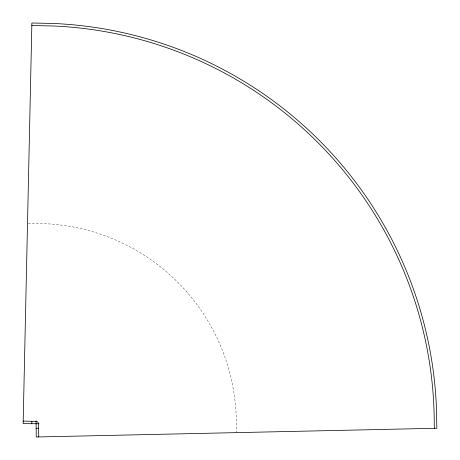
<?xml version="1.0" encoding="UTF-8"?>
<svg xmlns="http://www.w3.org/2000/svg" width="460" height="460" viewBox="0 0 460 460"><rect width="100%" height="100%" fill="white"/><g stroke="black" fill="none" stroke-linecap="round" stroke-linejoin="round"><path stroke-width="0.34" stroke-dasharray="2.3 1.72" d="M28.215 223.324L44.695 223.681A200.405 200.405 0 0 1 236.359 423.896L236.549 432.63"/><path stroke-width="0.69" d="M36.087 420.854L36.242 437L436.856 428.26L436.379 406.416A400.809 400.809 0 0 0 53.435 23.471L31.884 23L23.144 423.62L38.996 423.763M36.047 428.266L38.565 428.266M31.832 25.513L53.325 25.984A398.291 398.291 0 0 1 434.246 423.896L434.343 428.312M23.195 421.101L36.064 421.383A2.513 2.513 0 0 1 38.468 423.786L38.755 436.942M31.832 421.291L31.832 423.809"/></g></svg>
